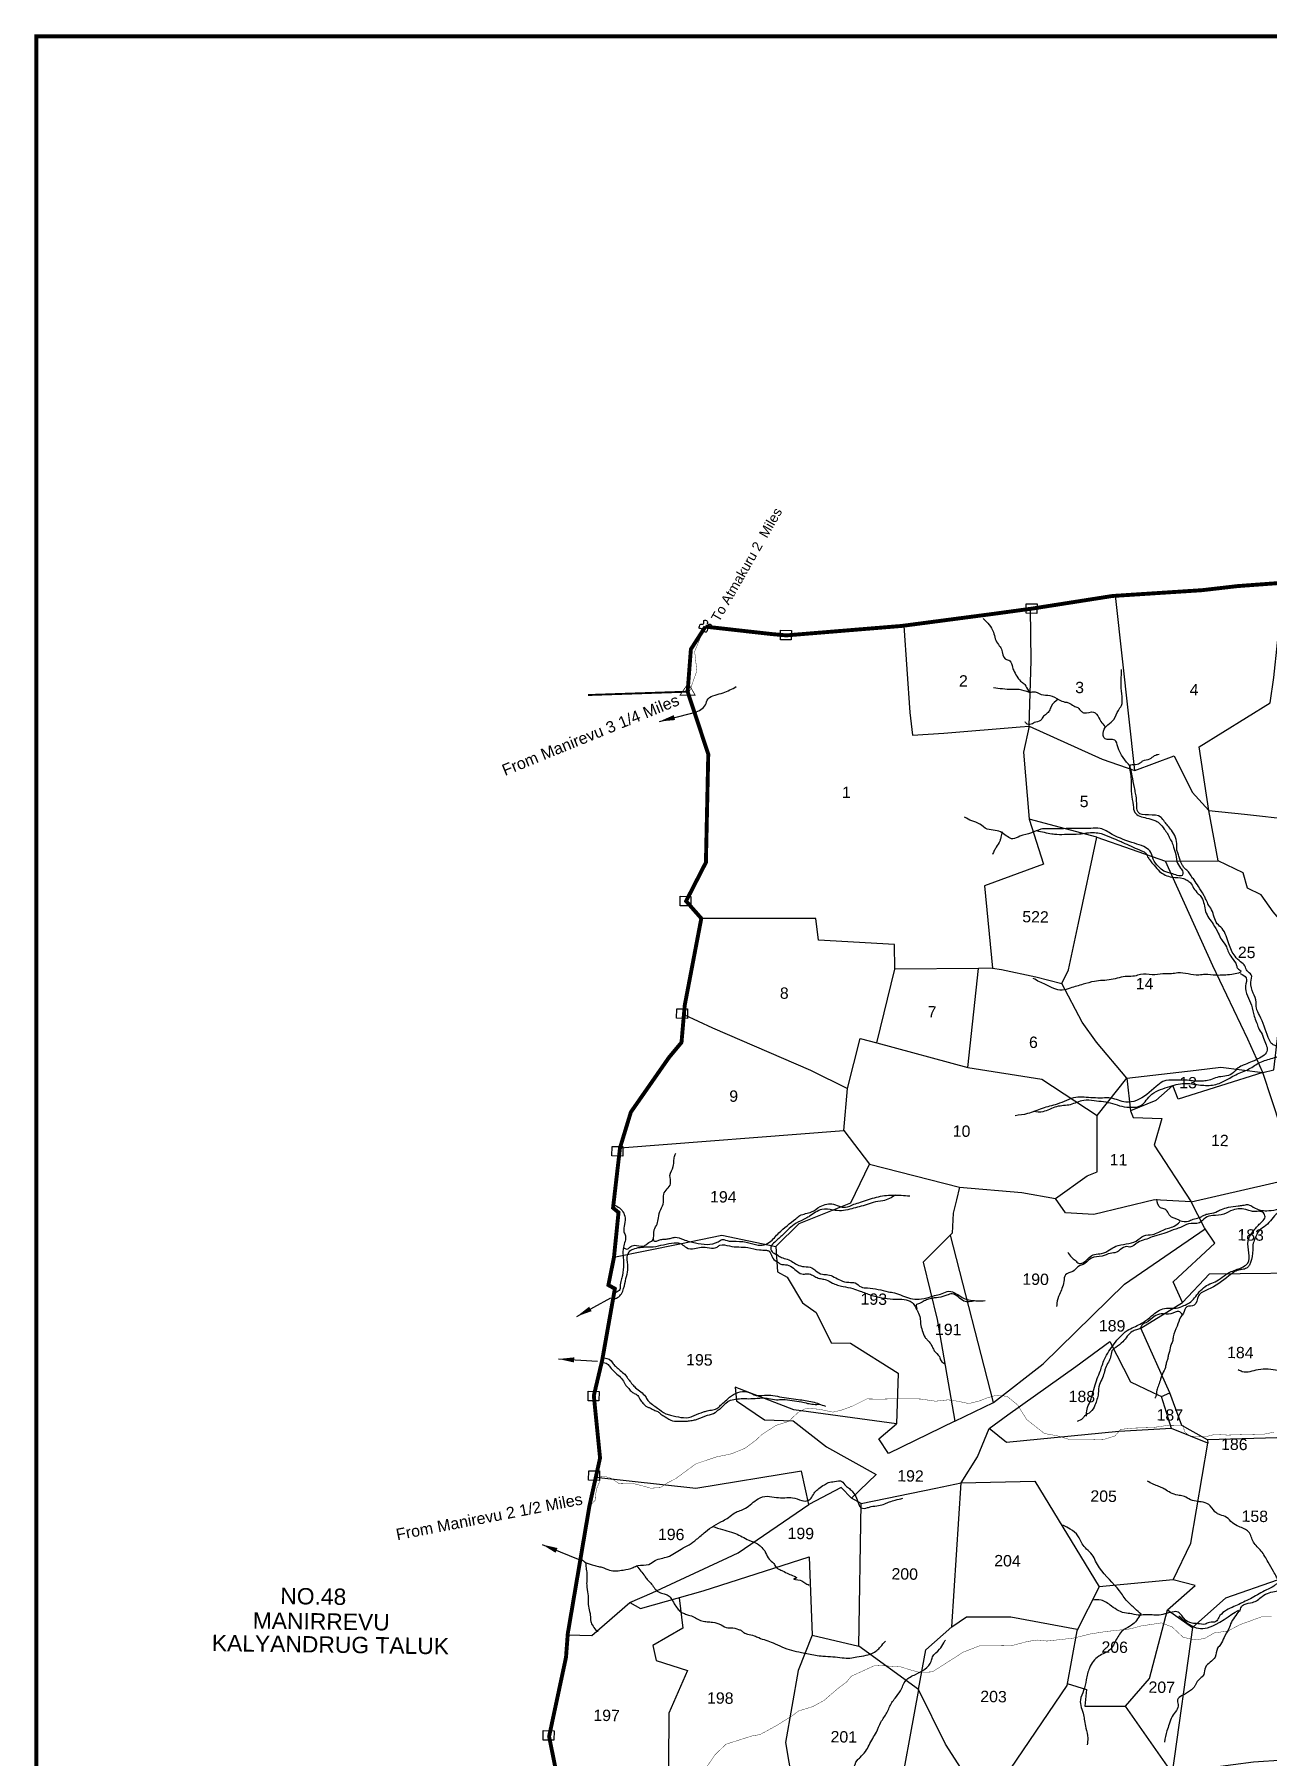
# Model space of a CAD drawing. Header units: feet. Extents: x 751091 to 766702, y 1607162 to 1618807.
# Drawn here: x 751091 to 754263, y 1614378 to 1618807 of the extents above; entities that cross this region are included whole.
import ezdxf
from ezdxf.enums import TextEntityAlignment as Align

# ---------------------------------------------------------------- set-up
doc = ezdxf.new("R2010")
doc.units = ezdxf.units.FT
doc.header["$LTSCALE"] = 15
doc.header["$MEASUREMENT"] = 0
doc.linetypes.add('HIDDEN2', pattern=[0.1875, 0.125, -0.0625])
for name, color, linetype in [('PLOT', 7, 'Continuous'), ('PLOT NO', 7, 'Continuous'), ('ROADS', 6, 'Continuous'), ('TANKS-STREAM', 4, 'Continuous'), ('VILLAGE STONES', 240, 'Continuous')]:
    doc.layers.add(name, color=color, linetype=linetype)
doc.layers.add('VILLAGE BOUNDRY', color=5, linetype='HIDDEN2', lineweight=100)
doc.styles.get("Standard").update_dxf_attribs({"font": 'arial.ttf'})
doc.dimstyles.get("Standard").update_dxf_attribs({"dimtxt": 0.18, "dimasz": 40, "dimexe": 0.18, "dimexo": 0.0625, "dimgap": 0.09, "dimtad": 0, "dimtih": 1, "dimtoh": 1, "dimdec": 4, "dimzin": 0, "dimdsep": 46, "dimtxsty": 'Standard', "dimcen": 0.09, "dimadec": 0, "dimazin": 0, "dimtfac": 1, "dimtdec": 4, "dimtofl": 0, "dimtmove": 0, "dimatfit": 3, "dimfxl": 1, "dimtolj": 1, "dimtzin": 0, "dimarcsym": 0})

msp = doc.modelspace()

# ---------------------------------------------------------------- linework, layer by layer
at = {"layer": 'PLOT'}
for points in [[(753919, 1616914.8), (754020.4, 1616952.7), (754066.7, 1616859.6), (754110, 1616812), (754084.6, 1616975.8), (754267.7, 1617089), (754276.6, 1617153.9), (754295.3, 1617332.4), (754290.5, 1617397.1)], [(753647.9, 1617029), (753835.1, 1616944), (753919, 1616914.8), (753871.8, 1617349.4), (753869.4, 1617364.9)], [(753326, 1617287.5), (753340.8, 1617064), (753347.5, 1617005.9), (753428.1, 1617011.5), (753625, 1617027.2), (753647.9, 1617029), (753652.6, 1617198.3), (753650.8, 1617330.8)], [(753822.1, 1616743.5), (753998.3, 1616681.8), (754133.5, 1616682.7), (754110, 1616812), (754201.2, 1616803.2), (754568.9, 1616761.5), (754554, 1616821.9), (754578.2, 1616951.1), (754560.6, 1617110.3)], [(753647.9, 1617029), (753633.3, 1616962), (753647.9, 1616790.2), (753684.3, 1616674.4), (753532.9, 1616619), (753553.5, 1616406.7), (753517.5, 1616406.3), (753302.1, 1616404.7), (753301.6, 1616467.6), (753106.2, 1616478.8), (753099, 1616534.4), (752805, 1616535)], [(753553.5, 1616406.7), (753576.6, 1616403.4), (753665, 1616385.1), (753731.7, 1616368), (753749, 1616402.6), (753774.8, 1616522.9), (753822.1, 1616743.5), (753647.9, 1616790.2)], [(753899, 1616124.3), (754076.7, 1616144.9), (754140.8, 1616152.4), (754248.5, 1616139), (754209.8, 1616224.3), (754120.1, 1616412.7), (753998.3, 1616681.8)], [(754248.5, 1616139), (754276.6, 1616145.5), (754295.4, 1616307), (754341.2, 1616400), (754336.7, 1616464.7), (754335.6, 1616480.5), (754275.3, 1616551.5), (754243.9, 1616595.5), (754208.9, 1616612.8), (754197.5, 1616651.8), (754133.5, 1616682.7)], [(752760.3, 1616288), (752833.6, 1616253.3), (753085.8, 1616144.4), (753180.6, 1616097.4), (753213.3, 1616225.9), (753256.4, 1616214.9), (753302.1, 1616404.7)], [(753256.4, 1616214.9), (753490.5, 1616151.9), (753517.5, 1616406.3)], [(753490.5, 1616151.9), (753680, 1616121.8), (753822.8, 1616028.5), (753899, 1616124.3), (753821, 1616216.6), (753784.4, 1616267.9), (753731.7, 1616368)], [(753899, 1616124.3), (753908.5, 1616040.4), (753915.3, 1616023.4), (753988.9, 1616020.6), (753969, 1615952.1), (754063.9, 1615806.7), (754339.9, 1615869.7), (754315.4, 1615920.4), (754319.4, 1615996.6), (754294.8, 1615997.9), (754248.5, 1616139)], [(754248.5, 1616139), (754030.6, 1616070), (754017.2, 1616105.3), (753973.6, 1616066.6), (753908.5, 1616040.5)], [(752596, 1615945.1), (753171.5, 1615989.7), (753180.6, 1616097.4)], [(753171.5, 1615989.7), (753237.1, 1615902.9), (753469.1, 1615844.3), (753629.1, 1615830.5), (753715.8, 1615814.7), (753797.1, 1615873.1), (753822.7, 1615883.2), (753822.8, 1616028.5)], [(752580.5, 1615663.8), (752750, 1615698.6), (752857.7, 1615720.7), (752996.5, 1615691.5), (753056.5, 1615750.2), (753189.1, 1615803.5), (753237.1, 1615902.9)], [(753469.1, 1615844.3), (753460.8, 1615811.7), (753452.1, 1615777.2), (753449.7, 1615725.4), (753375.5, 1615651.4), (753410.9, 1615503.8), (753456.5, 1615242.3), (753285.9, 1615159.4), (753261.6, 1615196.7), (753306.7, 1615235.4)], [(753216.2, 1615030.4), (753408.1, 1615070.2), (753472.6, 1615083.6), (753515.4, 1615150.5), (753545.1, 1615223.3), (753592.6, 1615258.9), (753767.6, 1615383.2), (753855.4, 1615447), (753908.6, 1615343.4), (753965.5, 1615316.2), (753987.8, 1615305.5), (754009, 1615315), (753935.1, 1615481.4), (754042, 1615547.7), (754017.6, 1615600.5), (754125.2, 1615699.7), (754098.2, 1615739.2), (754063.9, 1615806.7), (753970.3, 1615811.6), (753814.3, 1615773.8), (753741.6, 1615778), (753715.8, 1615814.7)], [(754042, 1615547.7), (754111.2, 1615620.8), (754426.1, 1615624.7), (754448.1, 1615638.7), (754447.7, 1615830.7)], [(753456.5, 1615242.3), (753555.7, 1615290.5), (753445.3, 1615721)], [(753555.7, 1615290.5), (753684.2, 1615390), (753892.5, 1615594.8), (754099.8, 1615736.8)], [(752996.5, 1615691.5), (753000.5, 1615626.4), (753025.8, 1615612.5), (753064.8, 1615546.3), (753100.4, 1615521.9), (753138.8, 1615444.2), (753188.4, 1615443), (753310.7, 1615365.8), (753306.7, 1615235.4), (753042.7, 1615271.4), (752892.2, 1615329.5), (752895.7, 1615295), (752967.8, 1615245.5), (753040.9, 1615243.2), (753126.9, 1615176.5), (753254.7, 1615105.1), (753190.8, 1615044.7), (753164.8, 1615072.1), (753081.8, 1615028.4), (753062.4, 1615113.9), (752790.9, 1615069.1), (752533.6, 1615097.7)], [(754106.5, 1615194.8), (754040, 1615230.9), (754009, 1615315)], [(754018.1, 1614834.7), (754063.8, 1614928.8), (754106.7, 1615186), (754013.6, 1615223.4), (753987.8, 1615305.5)], [(754013.6, 1615223.4), (753878, 1615215.8), (753589.2, 1615187.7), (753545.1, 1615223.3)], [(754003.2, 1614757.4), (754067.5, 1614711.7), (754153.4, 1614788.7), (754285.8, 1614834.4), (754530.2, 1614971.6), (754531.4, 1615091.9), (754420.1, 1615103.8), (754314.3, 1615200.6), (754106.6, 1615194.8), (754106.7, 1615186)], [(753472.6, 1615083.6), (753662.7, 1615088.3), (753827.7, 1614816.5), (753770.6, 1614703.6), (753744.3, 1614562.6), (753535.1, 1614253.2), (753432.9, 1614412), (753363.1, 1614552.3), (753305.5, 1614239.2)], [(753363.1, 1614552.3), (753381.9, 1614654.8), (753449.3, 1614714), (753472.6, 1615083.6)], [(752461.5, 1614692.9), (752523.7, 1614691.6), (752621.2, 1614776.7), (752679, 1614801.5), (752872.3, 1614891.2), (752899.9, 1614904), (753081.8, 1615028.4)], [(752621.2, 1614776.7), (752648.9, 1614761.1), (752809.8, 1614806.1), (753082.2, 1614893.6), (753090.1, 1614692.3), (753210.3, 1614664.4), (753216.2, 1615030.4), (753190.8, 1615044.7)], [(753745.4, 1614568.2), (753795, 1614552.7), (753791.2, 1614509.7), (753895.5, 1614510.2), (753957.2, 1614580.8), (754003.2, 1614757.4), (754074.5, 1614820), (754018.1, 1614834.7), (753827.7, 1614816.5)], [(752747.8, 1614788.7), (752757.6, 1614710.3), (752680.4, 1614666.1), (752689, 1614627.2), (752769.5, 1614601.5), (752721.1, 1614492), (752720.1, 1614230.2)], [(753449.3, 1614714), (753486.5, 1614739.5), (753600.4, 1614739.7), (753771.4, 1614707.8)], [(753090.1, 1614692.3), (753053.6, 1614601.1), (753021.7, 1614416), (753056, 1614214.4)], [(754067.5, 1614711.7), (754015.6, 1614338.8), (754017.4, 1614256.2), (753911.6, 1614206.7)], [(753363.1, 1614552.3), (753210.3, 1614664.4)], [(754791, 1614405.9), (754667.1, 1614394.5), (754380.3, 1614376), (754224.7, 1614365.9), (754015.6, 1614338.8), (753895.5, 1614510.2)]]:
    msp.add_lwpolyline(points, dxfattribs=at)
at = {"layer": 'ROADS', "linetype": 'HIDDEN2', "ltscale": 10, "const_width": 1}
for points in [[(752812.4, 1617280.8), (752787.9, 1617221.1), (752793.5, 1617171.5), (752774, 1617116.2)], [(754277.6, 1615214.1), (754252.3, 1615209.3), (754196.5, 1615207.9), (754157.8, 1615206.7), (754125.1, 1615208.5), (754103.7, 1615203.1), (754061.1, 1615204.1), (754046.4, 1615215.7), (754044.8, 1615231.3), (754005.7, 1615231.9), (753967.5, 1615226.3), (753914.9, 1615224.6), (753883.4, 1615221.4), (753867.9, 1615204.2), (753841.2, 1615196), (753798.4, 1615194.2), (753754.5, 1615194.4), (753719.8, 1615205), (753687.2, 1615210.6), (753641.3, 1615246.7), (753617.9, 1615284.4), (753590.7, 1615306.4), (753563.9, 1615309.3), (753538.1, 1615301.7), (753519.4, 1615294.3), (753492.4, 1615287.7), (753465, 1615293.6), (753439.7, 1615297.3), (753407, 1615293.8), (753368.1, 1615299.5), (753298.4, 1615299.9), (753265.4, 1615299.1), (753230.3, 1615299.6), (753194.3, 1615281.5), (753166.7, 1615271.2), (753143.4, 1615265.7), (753107.3, 1615273.2), (753074.6, 1615275.8), (753053.7, 1615264.8), (753028.6, 1615241.4), (752997, 1615231.7), (752960.3, 1615207.7), (752945.4, 1615193.6), (752917, 1615172.6), (752882.3, 1615158.5), (752843.7, 1615150.5), (752790.8, 1615132.7), (752760.3, 1615110.2), (752738.8, 1615094.5), (752717.8, 1615083.8), (752699.3, 1615071.6), (752674.6, 1615070.2), (752661.3, 1615074.2), (752628.9, 1615082.5), (752593.9, 1615081.6), (752573.2, 1615095.6), (752556.5, 1615100.6), (752544.1, 1615099.4), (752542.2, 1615083.7), (752536.5, 1615070.1), (752532.8, 1615051.3), (752532.3, 1615039.3), (752519.1, 1615024.8)], [(754270.9, 1614739.5), (754245.2, 1614739.5), (754189.7, 1614719.3), (754158, 1614702.7), (754124, 1614698.4), (754098.4, 1614683.5), (754073.3, 1614680.4), (754043.7, 1614686.8), (754015.1, 1614713.6), (753987.7, 1614723.9), (753934.4, 1614715.8), (753907.5, 1614708.5), (753875.6, 1614705), (753846, 1614701.8), (753804.9, 1614695.4), (753762, 1614684.8), (753712.6, 1614679.3), (753693.1, 1614677.2), (753669.9, 1614679.9), (753645.1, 1614676.4), (753621.7, 1614670.4), (753601.2, 1614665), (753580.3, 1614665.3), (753547.5, 1614666.1), (753521.7, 1614665.4), (753478.4, 1614648.8), (753455.9, 1614634.3), (753419.4, 1614611), (753399.1, 1614597.9), (753365.9, 1614596.6), (753339.9, 1614603.7), (753318.1, 1614610.7), (753279.8, 1614613.4), (753252.8, 1614615.3), (753190.4, 1614586.6), (753178.5, 1614572), (753158.2, 1614556.8), (753140, 1614541.5), (753120.6, 1614524.5), (753091.5, 1614508.7), (753055.1, 1614497.4), (753037.3, 1614484.2), (752998.4, 1614460), (752973.5, 1614446.3), (752955.7, 1614436.7), (752934.8, 1614433.1), (752868.4, 1614412), (752840.1, 1614384.8), (752818.5, 1614353)]]:
    msp.add_lwpolyline(points, dxfattribs=at)
at = {"layer": 'TANKS-STREAM'}
for points in [[(753529.4, 1617305.9), (753555.8, 1617271), (753560.7, 1617253.9), (753568.7, 1617238.9), (753576.8, 1617226.9), (753586.3, 1617202), (753598.1, 1617197.2), (753605, 1617180.7), (753609.5, 1617169.3), (753618.6, 1617153.7), (753628.2, 1617142.7), (753636.4, 1617135.9), (753646, 1617119.8), (753649, 1617116.7), (753657.8, 1617117.6), (753678.8, 1617110.6), (753701, 1617108.2), (753724.6, 1617097.1), (753739.9, 1617091.2), (753748.7, 1617089.5), (753763, 1617081.1), (753772.7, 1617076.8), (753781.9, 1617066.9), (753789.6, 1617063.2), (753813.3, 1617065.4), (753821, 1617060.2), (753832.2, 1617041.2), (753842.4, 1617028.7)], [(753907.8, 1616926.3), (753875.6, 1616976.1), (753867.8, 1616993.3), (753843, 1616996.2), (753838.5, 1617016.4), (753865.6, 1617046.6), (753877.3, 1617069.8), (753884.8, 1617082.4), (753886.9, 1617105), (753884, 1617134.6), (753884.2, 1617147), (753885.3, 1617174.4)], [(753648.6, 1617115.9), (753621.9, 1617123), (753602.8, 1617123.3), (753556, 1617128)], [(753722.7, 1617098.4), (753704.3, 1617080.1), (753699.5, 1617068.8), (753692.2, 1617060.7), (753682.8, 1617052.1), (753677, 1617043.4), (753661, 1617038.5), (753656.3, 1617035.5), (753642.8, 1617034.6), (753637.3, 1617040.4)], [(754931.1, 1616159), (754909.1, 1616157.5), (754889.4, 1616156.3), (754864.3, 1616162.8), (754858.4, 1616161.1), (754828.7, 1616157.5), (754805.8, 1616162.9), (754787.8, 1616153.7), (754778.7, 1616160.8), (754763.8, 1616161), (754748, 1616159), (754727.6, 1616160.4), (754723.1, 1616154.6), (754719.3, 1616142.3), (754714.8, 1616135.7), (754670.8, 1616140.4), (754628.9, 1616146.1), (754608.5, 1616154), (754589.9, 1616155.4), (754568.4, 1616158.6), (754550.5, 1616161.1), (754540, 1616163), (754532.7, 1616164.6), (754518.1, 1616167.7), (754497.4, 1616172.4), (754479.5, 1616175.2), (754439, 1616183.1), (754368.9, 1616198.4), (754330.9, 1616201.1), (754307.6, 1616204.3), (754277.3, 1616208.8), (754269.4, 1616215.1), (754262.2, 1616229), (754240.2, 1616285.8), (754232.1, 1616304.9), (754231.2, 1616319.8), (754223.9, 1616342.9), (754218, 1616371.3), (754218.7, 1616390.3), (754208.2, 1616399.9), (754202.5, 1616412.8), (754191.4, 1616423.5), (754177, 1616437.6), (754161, 1616469.2), (754143.5, 1616509.1), (754131.3, 1616521.3), (754116.8, 1616556.9), (754107.5, 1616572.4), (754101.5, 1616585.6), (754096.5, 1616594.8), (754082.9, 1616616.8), (754071.8, 1616633.7), (754064.3, 1616644), (754057.1, 1616654.7), (754048.1, 1616663.2), (754042, 1616671), (754033.5, 1616692.6), (754030, 1616703.6), (754027.2, 1616712.4), (754027.4, 1616721.9), (754013.6, 1616761.8), (753995.7, 1616783.6), (753986.7, 1616794.7), (753927.7, 1616808.3), (753924.4, 1616830.6), (753921.4, 1616856.5), (753918.4, 1616871.9), (753912.9, 1616901.5), (753908.4, 1616921.6), (753907.4, 1616927.8), (753921.4, 1616930.9), (753934.6, 1616935.5), (753940.1, 1616940.1), (753958.1, 1616945), (753970.3, 1616953.6), (753982, 1616957.4)], [(753905.4, 1616925.8), (753909.9, 1616887.5), (753910.8, 1616854.7), (753915, 1616826), (753919.3, 1616807.5), (753949.6, 1616793), (753970.5, 1616786.8), (753981.8, 1616780.2), (753995.2, 1616764.6), (754003.2, 1616752.6), (754009.4, 1616740.3), (754012.5, 1616734.3), (754015.6, 1616728.4), (754019.6, 1616715.1), (754023.1, 1616705.5), (754027.8, 1616681.5), (754037.1, 1616664.5), (754042.9, 1616654), (754042.3, 1616647.2), (754016.9, 1616649.4), (753993.7, 1616656.5), (753980.2, 1616668.1), (753966.8, 1616687.4), (753957.6, 1616708.9), (753942.2, 1616719.6), (753918.7, 1616728.1), (753861, 1616751), (753830.2, 1616765.9), (753806.1, 1616766.3), (753770.1, 1616765.9), (753743.2, 1616765.8), (753713.6, 1616764.9), (753678.1, 1616764), (753653.4, 1616754.8), (753624.1, 1616746.1), (753605.8, 1616739.5), (753578.7, 1616754.9), (753560.5, 1616761.1), (753540.1, 1616764.6), (753520.7, 1616777.6), (753500.3, 1616785.6), (753481.8, 1616795.4)], [(753578.7, 1616757.6), (753575.3, 1616743.6), (753572.9, 1616735), (753563.1, 1616717.8), (753558, 1616709.3), (753553.8, 1616699.3)], [(753667, 1616760.8), (753706.3, 1616752.6), (753719.1, 1616751.2), (753745.3, 1616751.3), (753776.7, 1616752), (753795.6, 1616754.6), (753816.1, 1616755.5), (753832.6, 1616752.9), (753859, 1616742.8), (753880.6, 1616733.7), (753893.7, 1616727.9), (753936.9, 1616708.8), (753944.9, 1616704.7), (753952.4, 1616693.3), (753957.9, 1616685.2), (753965, 1616675.9), (753969, 1616671.4), (753983.2, 1616655.9), (754014.6, 1616641.2), (754044.3, 1616637.6), (754053.9, 1616633), (754062.3, 1616626.5), (754070.5, 1616613.1), (754082.4, 1616598.5), (754091.1, 1616588.7), (754101.4, 1616552.8), (754120.7, 1616520.2), (754134, 1616496.7), (754142.3, 1616480.5), (754154.9, 1616461.5), (754159.9, 1616448.5), (754169, 1616434), (754180.7, 1616414.1), (754183.8, 1616406), (754191.8, 1616399.8), (754169.1, 1616390.8), (754148.6, 1616389.1), (754127.7, 1616388.6), (754100, 1616390.6), (754084.3, 1616389.2), (754029.6, 1616394.8), (754013.9, 1616392.6), (753991.8, 1616392.1), (753964, 1616390.1), (753933.9, 1616390.9), (753918.9, 1616386.7), (753900, 1616385.8), (753858.5, 1616377.5), (753815.5, 1616373.1), (753786.5, 1616365.5), (753753.4, 1616355.9), (753732.4, 1616350.6), (753689.9, 1616364.9), (753674.4, 1616371.9), (753658.4, 1616380.6)], [(754190.1, 1616393.6), (754205.8, 1616381.9), (754204.3, 1616361.6), (754218.9, 1616311.8), (754226.1, 1616283.7), (754232.3, 1616267.7), (754237.2, 1616253.6), (754246.5, 1616237), (754250.2, 1616227.4), (754256.9, 1616210.1), (754259.9, 1616196.1), (754236, 1616173.7), (754198.2, 1616157.7), (754185.3, 1616150.9), (754168.6, 1616135.3), (754130.9, 1616126.2), (754113.6, 1616120.1), (754099.5, 1616117.1), (754085.5, 1616116.1), (754049.9, 1616119.1), (754023.8, 1616119.5), (753991.2, 1616115.5), (753974.5, 1616103), (753923.7, 1616066.8), (753896.3, 1616062.7), (753858.2, 1616072.8), (753835.9, 1616073.1), (753788.8, 1616075.1), (753767.6, 1616074.5), (753719.6, 1616057.4), (753681.2, 1616046.5), (753643.5, 1616033), (753611.6, 1616027.8)], [(753658.2, 1616039.2), (753683.7, 1616038.8), (753718.9, 1616051.7), (753754, 1616056.9), (753787.9, 1616067.9), (753815.3, 1616066.9), (753861.6, 1616059.2), (753885.7, 1616051.9), (753912.4, 1616049.6), (753930.9, 1616051.9), (753958.7, 1616078.9), (754003.6, 1616101.1), (754047.8, 1616110.8), (754083.5, 1616107.1), (754119.1, 1616106.6), (754136.4, 1616110.8), (754163.3, 1616124.5), (754179.3, 1616133.1), (754212.7, 1616147.9), (754240.9, 1616164.7), (754274.2, 1616175.7), (754290.8, 1616181.2), (754338.8, 1616183.1), (754377, 1616178.8), (754417.7, 1616175.6), (754444.3, 1616168.3), (754481.8, 1616157.6), (754519.8, 1616146.9), (754574.4, 1616137.2), (754596.7, 1616133.1), (754613.2, 1616130.3), (754635.4, 1616124.3), (754695, 1616121.4), (754713.5, 1616117.4), (754713.1, 1616114.5)], [(752604.6, 1615688.6), (752616.3, 1615685.2), (752623.5, 1615691.4), (752638.6, 1615694.4), (752658.8, 1615693.3), (752666.9, 1615699.5), (752679.4, 1615707.1), (752684.1, 1615734), (752691.4, 1615749.3), (752694.8, 1615765.1), (752700.6, 1615786.4), (752708, 1615805.2), (752708.4, 1615826), (752725.9, 1615853), (752724.5, 1615874.4), (752732.7, 1615897), (752734.5, 1615913.6), (752736.9, 1615925.4), (752739.4, 1615931.1)], [(754034.6, 1615758.7), (754057.7, 1615756.6), (754062.6, 1615759), (754076.8, 1615763.6), (754091.7, 1615768.9), (754100.1, 1615773.3), (754112.2, 1615775.9), (754132.3, 1615782.1), (754142, 1615786.8), (754160, 1615792.4), (754185.3, 1615796.2), (754197, 1615797.4), (754209.8, 1615799.3), (754228.5, 1615790.1), (754263.6, 1615783.7), (754289.9, 1615788.2), (754309.7, 1615794.1), (754328.4, 1615797.7), (754347.8, 1615802.9), (754378.6, 1615809.4), (754408.1, 1615820), (754424.3, 1615824.2), (754443.1, 1615819.5), (754481.5, 1615827.6), (754485.4, 1615832.4), (754503.4, 1615836.6), (754526, 1615848.4), (754540.3, 1615856.8), (754571.1, 1615868.8), (754588.8, 1615873.3), (754663.7, 1615887.3), (754696.2, 1615886.1), (754714.3, 1615878.3), (754739.4, 1615864.8), (754759.6, 1615853.2), (754775.9, 1615838.8), (754794.7, 1615826.8), (754813, 1615822.4), (754837, 1615812.1), (754857.8, 1615795.2), (754869.1, 1615782.4), (754889, 1615770.8), (754906.3, 1615751.6), (754915.8, 1615739.7), (754929.4, 1615727.5), (754935.1, 1615712.6), (754947.2, 1615689.5), (754948.9, 1615665), (754944.4, 1615637.8), (754942.5, 1615625.4), (754943, 1615610.6), (754949, 1615568.6), (754945.7, 1615555.2), (754957.3, 1615545.3)], [(755302.3, 1615623.3), (755279.7, 1615609.6), (755265.7, 1615605.2), (755247.9, 1615598.5), (755232.1, 1615594.7), (755217.3, 1615588.2), (755195.2, 1615582.9), (755172.3, 1615579.8), (755154.3, 1615566), (755141.6, 1615564.1), (755105.9, 1615559.6), (755075.5, 1615554.7), (755053.8, 1615551.4), (755034.5, 1615544.5), (755014.6, 1615539.6), (754980.7, 1615543.5), (754963.3, 1615542.9), (754950.1, 1615543.3), (754938.2, 1615552.3), (754934, 1615582), (754934.6, 1615599), (754931.8, 1615643.8), (754933.7, 1615657.9), (754925.3, 1615713.5), (754876.1, 1615763.8), (754837.8, 1615789), (754795.3, 1615817.4), (754777.5, 1615825), (754751.1, 1615839.4), (754724.8, 1615860), (754695.8, 1615867), (754671.8, 1615875.3), (754587.3, 1615857.8), (754552.3, 1615847.1), (754524, 1615842.5), (754509.3, 1615831), (754487.9, 1615826.6), (754466.7, 1615812.1), (754431.2, 1615806), (754416.1, 1615809.2), (754393, 1615801.9), (754382.3, 1615798.7), (754340.5, 1615794.9), (754322.9, 1615788.6), (754303.6, 1615784.2), (754287.3, 1615777.6), (754256.1, 1615745.5), (754239.7, 1615733.1), (754228, 1615710.9), (754223, 1615696.1), (754222.4, 1615682.5), (754217.1, 1615650.2), (754212.6, 1615641.5), (754206.8, 1615635.9), (754195.4, 1615632.5), (754185.7, 1615630.9), (754161.4, 1615616.3), (754106.9, 1615580.6), (754083, 1615564.3), (754072.1, 1615540.4), (754052.8, 1615536.2), (754044.2, 1615520.2), (754037.5, 1615510.6), (754027.9, 1615486.4), (754017.9, 1615458.9), (754016.9, 1615449.8), (754012.8, 1615439.7), (754008.2, 1615421.4), (754005.4, 1615411.4), (754003.5, 1615400.9), (754000.3, 1615391.8), (753997.9, 1615380.8), (753990.7, 1615364.1), (753984.3, 1615346.2), (753979.2, 1615331.4), (753975.1, 1615318.3), (753971.8, 1615302.6), (753970.5, 1615301.3)], [(752681.5, 1615710.7), (752683.1, 1615705.8), (752687.3, 1615705.1), (752696, 1615707.5), (752706.5, 1615710.3), (752717.4, 1615710.8), (752727.7, 1615713.2), (752737.9, 1615715.2), (752758.9, 1615709.5), (752790, 1615700.6), (752848.3, 1615703.9), (752859, 1615709.1), (752876.3, 1615705.5), (752885.6, 1615704.9), (752920.2, 1615702.7), (752947.5, 1615695.7), (752961.7, 1615695), (752980.6, 1615702.4), (752992.8, 1615714.2), (753004.2, 1615726.4), (753047.9, 1615762.8), (753058.5, 1615770.8), (753088.1, 1615780.3), (753110.5, 1615794.2), (753145.2, 1615800.2), (753164.1, 1615793.4), (753175.4, 1615792.5), (753197.1, 1615800), (753214.1, 1615805.3), (753255.4, 1615818.3), (753296.9, 1615823.8), (753340.9, 1615821.4)], [(753304.7, 1615823.8), (753271.6, 1615808.8), (753246.8, 1615804.8), (753226.3, 1615797.5), (753206.1, 1615792.4), (753186.7, 1615787.1), (753165.2, 1615783.3), (753143.7, 1615785.3), (753115, 1615786.6), (753083.4, 1615769.5), (753074.2, 1615764), (753048.8, 1615751.4), (753014.6, 1615721.6), (752994, 1615703), (752983.8, 1615690.2), (752987.2, 1615677.4), (752997.8, 1615671.3), (753008.2, 1615664.6), (753021.9, 1615659.9), (753037.1, 1615653.5), (753050.8, 1615645), (753069.8, 1615639.8), (753088.9, 1615636.8), (753099, 1615629.3), (753116.4, 1615620.1), (753129.9, 1615618.9), (753162.9, 1615604.7), (753184, 1615599.4), (753200.8, 1615597.8), (753215.7, 1615587.5), (753232.2, 1615584.9), (753259.7, 1615581.2), (753285.6, 1615575.3), (753301.4, 1615572), (753342.7, 1615558.1), (753364.6, 1615556.3), (753391.4, 1615561.5), (753408.8, 1615566.6), (753423.9, 1615570.5), (753441.3, 1615576.3), (753460.3, 1615570.2), (753475.7, 1615560.3), (753497.1, 1615553.4), (753534.5, 1615552.4)], [(753747.2, 1615677.3), (753756.7, 1615663.7), (753765.9, 1615656.3), (753776.1, 1615648.2), (753785.5, 1615649.1), (753802.2, 1615663.4), (753815.5, 1615671.1), (753834.1, 1615673.6), (753854.6, 1615683), (753870.6, 1615692.1), (753923, 1615705.6), (753942.9, 1615719.1), (753964.7, 1615722.6), (753995.9, 1615735.3), (754024.7, 1615746.2), (754035.2, 1615756.1), (754013.7, 1615767.3), (754003.9, 1615779.8), (753996.7, 1615787.2), (753985.7, 1615791.1), (753976, 1615813.3)], [(752581.1, 1615798.5), (752594.6, 1615790.8), (752601.3, 1615784.1), (752608.2, 1615769.8), (752607.7, 1615748.2), (752606.2, 1615729.2), (752609.8, 1615718.9), (752609, 1615704.9), (752604.7, 1615689.4), (752605.3, 1615646.3), (752602.1, 1615617.1), (752599.2, 1615605), (752596.5, 1615589.2), (752593.5, 1615578.3), (752580.2, 1615568.4), (752581.8, 1615567.9)], [(753795.6, 1615255.3), (753796.5, 1615272.9), (753804, 1615291.7), (753809.4, 1615307.5), (753822.8, 1615352), (753830.4, 1615371.2), (753835.4, 1615385.9), (753841.8, 1615402), (753865.9, 1615440.9), (753881.3, 1615459.3), (753899.9, 1615475.6), (753917.2, 1615484.3), (753947.9, 1615501.1), (753967.4, 1615517), (753982.7, 1615527.5), (754000.4, 1615533.1), (754025.6, 1615532.8), (754045.4, 1615539.4), (754059.6, 1615546.8), (754085, 1615574.6), (754100, 1615588.5), (754134.4, 1615605.6), (754153.6, 1615619.5), (754182.8, 1615632.9), (754209.6, 1615648.7), (754210.8, 1615705.8), (754228.1, 1615736.2), (754246.7, 1615756), (754254.1, 1615767.9), (754250.1, 1615778), (754222.2, 1615781.8), (754209.5, 1615785.1), (754171.1, 1615785.3), (754148.2, 1615774.6), (754119.5, 1615770.8), (754100.8, 1615765.2), (754085.4, 1615752.7), (754057.1, 1615750), (754037, 1615740.6), (754024.6, 1615736.2), (753999.3, 1615726.9), (753976.4, 1615720), (753964.3, 1615716), (753945.2, 1615709.1), (753927.2, 1615702.1), (753906.3, 1615690), (753898.4, 1615691.1), (753882.7, 1615683.8), (753872.3, 1615676.7), (753855.7, 1615673.8), (753835.2, 1615666.8), (753807.7, 1615661.9), (753791, 1615648), (753772.9, 1615639), (753760, 1615627.4), (753741.2, 1615618.7), (753736.8, 1615601.2), (753732.1, 1615583.7), (753725.7, 1615568.3), (753719.1, 1615545.6), (753718.3, 1615537.4)], [(752577.9, 1615555.6), (752589.8, 1615560), (752605.4, 1615583.5), (752611.4, 1615609.2), (752616.4, 1615631.5), (752615.2, 1615650.1), (752619.4, 1615677.9), (752630, 1615684.7), (752665.4, 1615690.5), (752681.2, 1615691), (752735.3, 1615700.9), (752754.7, 1615697.4), (752766.5, 1615688.5), (752787.9, 1615686.3), (752804.8, 1615689.9), (752845.4, 1615690.1), (752853, 1615694.8), (752877.2, 1615692.9), (752924.5, 1615688.8), (752954.9, 1615682.9), (752972.3, 1615681.8), (752976.4, 1615681), (752985.5, 1615669.1), (752988.9, 1615661.5), (753003, 1615650.4), (753009.4, 1615646.2), (753021.4, 1615644.7), (753038.5, 1615638.2), (753066.9, 1615620.4), (753079.5, 1615621.6), (753091.1, 1615617.6), (753102.5, 1615611.5), (753114.7, 1615608.3), (753125.8, 1615605.7), (753142.1, 1615597.6), (753154.8, 1615592.3), (753169.5, 1615588.8), (753194.4, 1615583.3), (753213.2, 1615577), (753241.1, 1615566.6), (753297.4, 1615556.5), (753342.2, 1615550.7), (753351.7, 1615542.7), (753357.6, 1615531.3), (753361.4, 1615523.9), (753367.3, 1615507.3), (753368.8, 1615492.9), (753372.9, 1615475.9), (753380.5, 1615457.5), (753385.7, 1615451.8), (753394.7, 1615441.2), (753399.3, 1615432.4), (753404, 1615423.7), (753417, 1615408.4), (753421.6, 1615397.4), (753430.8, 1615389.6)], [(753508.4, 1615552.2), (753480, 1615551.1), (753449.9, 1615569.9), (753436.3, 1615566.2), (753426.1, 1615562.8), (753403.6, 1615559.1), (753383.9, 1615554.2), (753372.4, 1615548.5), (753365.7, 1615544.8), (753357.2, 1615541.1), (753357.9, 1615530.8), (753357.6, 1615530.7)], [(754042.3, 1615515.7), (754032.7, 1615524.5), (754011.9, 1615518.2), (753987.4, 1615518.2), (753969.4, 1615511.2), (753947.4, 1615495.3), (753937.3, 1615488.9), (753933.8, 1615482.1), (753923.4, 1615477.1), (753912.9, 1615472.7), (753888.3, 1615446.7), (753870.2, 1615432.1), (753860.7, 1615422.9), (753857.1, 1615406.8), (753851.4, 1615394.4), (753843.9, 1615378.7), (753841.4, 1615370.4), (753836.3, 1615354), (753828.5, 1615336.8), (753825.4, 1615313.5), (753816.7, 1615283.6), (753805.7, 1615266.2), (753789.7, 1615255.1), (753785.1, 1615249.3), (753770.9, 1615241.9)], [(755315.2, 1615463.9), (755306, 1615444.3), (755300.4, 1615433.9), (755280.8, 1615420.8), (755269.7, 1615413.2), (755256.6, 1615400.8), (755242.6, 1615383.5), (755232.7, 1615364.5), (755217.3, 1615350.4), (755207.5, 1615338.3), (755198.7, 1615323.5), (755178.2, 1615294.5), (755171, 1615288.3), (755154.8, 1615273.7), (755131, 1615261.8), (755124, 1615250.5), (755105, 1615238.2), (755081.6, 1615231.4), (755069.6, 1615228.6), (755056.3, 1615219.5), (755042.8, 1615216.7), (755027.8, 1615211.2), (755008.9, 1615205.8), (754972.9, 1615183.5), (754941.6, 1615174.7), (754929.2, 1615162.9), (754910.9, 1615154.2), (754895.9, 1615152), (754889.7, 1615140.2), (754886.4, 1615134.6), (754879, 1615118.2), (754865.5, 1615099.1), (754860.2, 1615083.7), (754851.4, 1615077.5), (754842.1, 1615074.1), (754827.9, 1615062.6), (754826, 1615056.7), (754808.2, 1615043.2), (754795.2, 1615034.7), (754768.4, 1615007.4), (754754.5, 1614998.1), (754737.4, 1614991.7), (754725.1, 1614988.9), (754702.3, 1614982.4), (754689.7, 1614981.9), (754654, 1614984.2), (754636, 1614981.5), (754608.1, 1614974.7), (754587, 1614962.2), (754565.3, 1614950.8), (754549.7, 1614944.2), (754529.3, 1614940), (754518.3, 1614945.8), (754484.3, 1614951.4), (754476.5, 1614949.7), (754436.5, 1614936.5), (754407.7, 1614918.8), (754394.5, 1614892.1), (754386.8, 1614876.7), (754379.5, 1614867.2), (754342.8, 1614852.8), (754316.9, 1614836.1), (754302.1, 1614829.8), (754291.3, 1614826.9), (754282.9, 1614823.2), (754276.6, 1614818.5), (754257.5, 1614808.7), (754220.7, 1614788.3), (754203.3, 1614779.3), (754169.3, 1614763.7), (754135.1, 1614737.9), (754127.7, 1614727.1), (754111.2, 1614724.9), (754100.1, 1614720.6), (754081.2, 1614721.8), (754066.9, 1614722.9), (754045.3, 1614735.7), (754038.5, 1614744.8), (754027.8, 1614752.4), (754020.7, 1614752.5), (753981.9, 1614744.1), (753945.1, 1614744.6), (753928.3, 1614743.6), (753906.3, 1614747.8), (753898.2, 1614748.5), (753859.6, 1614767), (753832.5, 1614782.4), (753810.4, 1614782.4)], [(754189.7, 1614753.1), (754193.2, 1614764.9), (754200.5, 1614771.1), (754222.1, 1614776.7), (754234.8, 1614782.4), (754246.8, 1614792), (754265.1, 1614801.4), (754282.8, 1614805.4), (754307.8, 1614810.5), (754321, 1614819.6), (754335.5, 1614828.7), (754394.9, 1614869.7), (754402.7, 1614886.1), (754405.8, 1614901.2), (754414, 1614912.9), (754425.1, 1614920.3), (754442.1, 1614929), (754453.6, 1614935.5), (754471, 1614940.4), (754494.2, 1614941.3), (754513.5, 1614936), (754526.2, 1614932.8), (754549.8, 1614932.5), (754600.2, 1614960.3), (754628.6, 1614971.3), (754656.9, 1614975.5), (754678.8, 1614968.5), (754692.2, 1614962.4), (754698.5, 1614961.9), (754706.7, 1614969.3), (754718.6, 1614974.6), (754732.5, 1614978.7), (754751.2, 1614986.4), (754769.5, 1614994.2), (754782.3, 1615004.1), (754798.1, 1615015.7), (754811.8, 1615029), (754827.9, 1615038.9), (754846.4, 1615058), (754883.8, 1615094.5), (754898.9, 1615117.9), (754908.1, 1615142.6), (754925.1, 1615152.9), (754940, 1615160.3), (754955.3, 1615166), (754976.9, 1615175.4), (754994.3, 1615181.9), (755014.7, 1615188.3), (755046.1, 1615203.5), (755052.1, 1615211.9), (755110.5, 1615229), (755142, 1615247.9), (755157.3, 1615257), (755187.2, 1615286.5), (755199.2, 1615297.7), (755221.8, 1615338.5), (755241.5, 1615359.7), (755261.1, 1615374.6), (755271.1, 1615396), (755287, 1615412.2), (755293.1, 1615424.7), (755315.8, 1615449.5), (755326.5, 1615458.2)], [(752547.6, 1615405.5), (752573, 1615397.8), (752576.4, 1615392.6), (752584.1, 1615383.9), (752593.5, 1615375.5), (752605.7, 1615365.3), (752614.4, 1615355), (752619.4, 1615348.2), (752628, 1615336.8), (752636, 1615328.5), (752661.2, 1615305.7), (752667.8, 1615295.6), (752679.1, 1615285.4), (752692, 1615276.3), (752714, 1615261.6), (752726.2, 1615258.1), (752778.5, 1615253.6), (752786.7, 1615256.9), (752810.5, 1615266.2), (752819.8, 1615269), (752834.7, 1615271.7), (752847.8, 1615276.8), (752856.8, 1615285.5), (752870.3, 1615297.6), (752877.8, 1615304.1), (752922, 1615318), (752946.1, 1615308.7), (752967.1, 1615309.2), (752983.4, 1615308.9), (753006.4, 1615305.3), (753053.7, 1615298.3), (753090.7, 1615292.2), (753124, 1615280.7)], [(752549, 1615394.3), (752563.3, 1615389.7), (752570.4, 1615381.4), (752582, 1615369), (752604.8, 1615345.4), (752608.3, 1615338.7), (752612.1, 1615332.9), (752616.3, 1615328.8), (752620.6, 1615323.9), (752624.5, 1615319.5), (752632.4, 1615314), (752641.4, 1615308.6), (752648.6, 1615296.1), (752657, 1615286.6), (752662.7, 1615280.7), (752669.6, 1615277.9), (752676.4, 1615274.8), (752685.2, 1615270.3), (752695.2, 1615265.6), (752700.8, 1615260.7), (752712.1, 1615253.5), (752731.2, 1615243.5), (752750, 1615242.7), (752766.2, 1615242.5), (752778, 1615243.8), (752784.7, 1615244.9), (752794.7, 1615247.9), (752821.2, 1615257.6), (752840.7, 1615264.4), (752847.8, 1615270.5), (752854.9, 1615275.6), (752873.3, 1615292.6), (752888.2, 1615298.2), (752907.8, 1615300.4), (752926.8, 1615300.3), (752948.5, 1615301.3), (752963, 1615302.2), (752978, 1615300.7), (752998.4, 1615297.5), (753013.9, 1615298.4), (753038.8, 1615295.7), (753062.2, 1615291.8), (753078.3, 1615288.3), (753093.1, 1615285.9), (753110.1, 1615286)], [(754184.7, 1615375.4), (754195.6, 1615370.5), (754236.7, 1615375.4), (754287.6, 1615373.3), (754316.3, 1615370.2), (754344.1, 1615376.6), (754378.4, 1615365.9), (754397.5, 1615360.2), (754430, 1615359.7), (754453.8, 1615353.6), (754466.4, 1615348.3), (754476.6, 1615343.7), (754472.3, 1615332.1), (754451.3, 1615322.9), (754426.6, 1615312.3), (754410.4, 1615305), (754374.7, 1615296.3), (754359.6, 1615291), (754332.1, 1615281.5), (754306.4, 1615277.8), (754287.8, 1615266.1)], [(752494.6, 1614890.1), (752504.8, 1614881.1), (752524.3, 1614873.2), (752537.6, 1614869.5), (752549.4, 1614866.9), (752569.3, 1614859.6), (752604.3, 1614859.8), (752629.6, 1614866.4), (752641.6, 1614871.5), (752670.3, 1614874.3), (752686.2, 1614884.2), (752718.5, 1614893.9), (752753, 1614913.8), (752773.5, 1614924.7), (752793, 1614938.8), (752815.6, 1614958), (752837.5, 1614973.8), (752860.8, 1614986.4), (752874.9, 1614995), (752890.9, 1615006.6), (752918.3, 1615018.5), (752950.9, 1615042.8), (752974.8, 1615049.5), (752998.2, 1615046.4), (753019.5, 1615045.7), (753039.8, 1615045.4), (753063.2, 1615038.8), (753079.6, 1615038.3), (753089, 1615047.4), (753097.2, 1615060.2), (753107.2, 1615069.1), (753121.3, 1615079.1), (753131.9, 1615084.9), (753147.3, 1615087.1), (753166.6, 1615087.5), (753176.2, 1615076.2), (753185.6, 1615069.1), (753194.5, 1615060.2), (753203.8, 1615044.7), (753210.9, 1615026.1), (753216, 1615019.7), (753232.1, 1615020.2), (753241.6, 1615022.9), (753260.9, 1615025.4), (753276.7, 1615030), (753289, 1615035.1), (753303.4, 1615039.5), (753323.1, 1615044.4)], [(754291.9, 1614827.1), (754275.7, 1614856.3), (754261.9, 1614880.3), (754244.1, 1614908.6), (754224.6, 1614931.8), (754211.8, 1614958), (754187, 1614971.7), (754170.1, 1614981), (754154.9, 1614995.2), (754139.1, 1615001.4), (754130, 1615005.6), (754113.5, 1615024.7), (754094.7, 1615034.1), (754077.2, 1615036.4), (754058.1, 1615042.7), (754043.3, 1615050), (754029.7, 1615052.2), (754011.3, 1615058.2), (753996.2, 1615067.6), (753986.9, 1615072.2), (753974.6, 1615077.2), (753966.6, 1615080.4), (753951.8, 1615088.4)], [(752834.2, 1614971.7), (752859.4, 1614963.8), (752882.2, 1614957.2), (752892.6, 1614953.4), (752910.4, 1614945.3), (752927, 1614936.3), (752949.8, 1614926.9), (752957.8, 1614920), (752967.9, 1614908.7), (752977.2, 1614891), (752987.8, 1614880), (752991.4, 1614876.3), (752997.5, 1614866.4), (753004.2, 1614862), (753014.1, 1614857.7), (753029.1, 1614850), (753043.9, 1614844), (753050.1, 1614839.6), (753042.7, 1614837.2), (753059.4, 1614833.5), (753071.1, 1614826.9), (753082.3, 1614820.8)], [(753935.4, 1614746), (753920.1, 1614760.3), (753900, 1614779.4), (753880.1, 1614805.9), (753828.5, 1614865.4), (753818.6, 1614882.3), (753809.8, 1614899.1), (753795.4, 1614913.3), (753783.9, 1614927.2), (753773.1, 1614947.3), (753753.6, 1614964.9), (753734.6, 1614974.7)], [(752507.6, 1614879.5), (752508.9, 1614865.4), (752510.7, 1614850.7), (752510.9, 1614836.7), (752510.3, 1614821.5), (752513.4, 1614798.2), (752515.7, 1614762), (752519.7, 1614743.7), (752520.6, 1614727.6), (752526.7, 1614715.5), (752537.3, 1614703.4), (752539.7, 1614702.5)], [(752638.7, 1614870.6), (752649.6, 1614857.2), (752659.5, 1614844.5), (752666, 1614835.5), (752675, 1614826.3), (752692.9, 1614804.5), (752699.9, 1614801.2), (752712.4, 1614797.6), (752722.3, 1614792.7), (752726.6, 1614787.7), (752735.3, 1614773.2), (752743.7, 1614761.1), (752752.3, 1614752.4), (752761.5, 1614747.6), (752772.3, 1614743.9), (752786.5, 1614738.9), (752799.4, 1614731.5), (752813.8, 1614727.6), (752819.7, 1614726.7), (752834.1, 1614725.8), (752855.7, 1614718.7), (752873.6, 1614711.3), (752881.4, 1614711.5), (752900.9, 1614707.1), (752908, 1614703.8), (752914.4, 1614699.1), (752924, 1614695.2), (752940.9, 1614690.8), (752952.7, 1614685.9), (752989.4, 1614672.9), (753012.3, 1614662), (753062.4, 1614648), (753098.4, 1614641.1), (753117.8, 1614638.4), (753143.5, 1614636.8), (753167.5, 1614634.1), (753187.2, 1614633.5), (753204.8, 1614636.6), (753229.1, 1614640.8), (753256.4, 1614653.1), (753265.4, 1614662.1), (753278.3, 1614677.3)], [(753934.3, 1614745.8), (753910.8, 1614717.8), (753891.4, 1614706.8), (753871.7, 1614680.8), (753855.2, 1614654.3), (753826.6, 1614638.1), (753802.6, 1614607.9), (753794.6, 1614577.7), (753787.8, 1614549.9), (753779.4, 1614525.9), (753787.5, 1614487.3), (753789.9, 1614472.2), (753793.4, 1614453.4), (753798.4, 1614427.7), (753796.6, 1614410)], [(754032.1, 1614742.3), (754077.2, 1614711.2), (754127.2, 1614720.1), (754187.3, 1614755.2), (754167.5, 1614725.4), (754161.4, 1614709.5), (754148.8, 1614686.6), (754139.9, 1614668.5), (754132.3, 1614658.5), (754125.5, 1614636.1), (754101, 1614609.4), (754096.5, 1614591.3), (754077.9, 1614570.1), (754074.6, 1614563.2), (754070.8, 1614557.4), (754062.6, 1614550), (754041, 1614536.9), (754029, 1614526.3), (754031, 1614514.3), (754015.5, 1614483.4), (754007.7, 1614463.2), (754002.1, 1614446.7), (753995.3, 1614417.3)], [(752776.4, 1613995.5), (752786.1, 1614012.2), (752795.5, 1614026.2), (752800.8, 1614031.8), (752806.8, 1614036.2), (752813.6, 1614044.5), (752834.8, 1614063.9), (752852.1, 1614078), (752860.9, 1614091.2), (752867.5, 1614096.6), (752875.2, 1614101.2), (752883.7, 1614108.8), (752905.2, 1614130.1), (752908.7, 1614135.3), (752928.5, 1614146.4), (752957.1, 1614153.7), (752970.8, 1614157), (752997.8, 1614140.7), (753015.2, 1614126.6), (753037, 1614143.4), (753061.5, 1614157.2), (753070.3, 1614168.4), (753083.7, 1614186.6), (753085.9, 1614195.9), (753101.4, 1614224.4), (753106.8, 1614235.2), (753121.9, 1614252.6), (753132.3, 1614265.3), (753137, 1614277.5), (753158.3, 1614296.8), (753163.9, 1614309.1), (753170.3, 1614319.9), (753182.8, 1614328.4), (753192.2, 1614342.6), (753196, 1614349.5), (753205.5, 1614370.3), (753213.3, 1614378.2), (753226.9, 1614393.3), (753236.3, 1614409.5), (753245.5, 1614426.7), (753255.2, 1614442.6), (753266.7, 1614468.7), (753282.1, 1614492.8), (753288.3, 1614506.3), (753303, 1614530.5), (753316.9, 1614549.2), (753330.8, 1614576), (753355.5, 1614591.5), (753395.9, 1614625), (753399.6, 1614636.3), (753417.4, 1614656.1), (753428.3, 1614672.6), (753432.4, 1614679.2)]]:
    msp.add_spline(points, degree=3, dxfattribs=at)
at = {"layer": 'TANKS-STREAM', "linetype": 'Continuous'}
msp.add_spline([(752787.5, 1617064.1), (752815.7, 1617083.9), (752822.2, 1617099.2), (752840.2, 1617108.9), (752860.8, 1617115), (752895, 1617130.7)], degree=3, dxfattribs=at)
at = {"layer": 'VILLAGE BOUNDRY', "lineweight": -2, "ltscale": 25}
for points, const_width in [([(752815.5, 1617285), (752984.2, 1617266.1), (753023.3, 1617262.5), (753320, 1617286.8), (753556.2, 1617317.9), (753656.5, 1617331.6), (753861.9, 1617363.8), (754092.2, 1617378.7), (754183.2, 1617389.2), (754295.9, 1617397.5)], 10), ([(752445.9, 1614272.2), (752413.7, 1614431.8), (752457.2, 1614635.5), (752461.8, 1614696.7), (752517.6, 1615025.4), (752544.7, 1615147.7), (752528.7, 1615308.1), (752550.2, 1615399.1), (752582.8, 1615583), (752566.1, 1615592.3), (752580.5, 1615663.8), (752592.2, 1615779), (752578.1, 1615790.8), (752596, 1615945.1), (752623.9, 1616036.9), (752722, 1616177.6), (752754.1, 1616216.2), (752762.3, 1616311.2), (752805, 1616535), (752765.9, 1616579.4), (752816.8, 1616678.8), (752822.9, 1616957.2), (752769.8, 1617117.8), (752778.2, 1617226.9), (752815.5, 1617285)], 10), ([(752769.8, 1617117.8), (752513.5, 1617109.2)], 4.87)]:
    msp.add_lwpolyline(points, dxfattribs=dict(at, const_width=const_width))
at = {"layer": 'VILLAGE STONES', "color": 5, "const_width": 10}
msp.add_lwpolyline([(751095.8, 1618802.4), (766414.7, 1618802.4), (766414.7, 1607166.8), (751095.8, 1607166.8)], close=True, dxfattribs=at)
at = {"layer": 'VILLAGE STONES'}
for points in [[(753640.4, 1617343.7), (753668.1, 1617343.3), (753667.8, 1617319), (753640.1, 1617319.3)], [(753008.7, 1617275.6), (753036.5, 1617275.2), (753036.1, 1617250.9), (753008.4, 1617251.3)], [(752750.7, 1616591.8), (752778.4, 1616591.4), (752778.1, 1616567.1), (752750.4, 1616567.5)], [(752741.8, 1616302.8), (752769.5, 1616302.4), (752769.2, 1616278), (752741.4, 1616278.4)], [(752575.8, 1615948.7), (752603.5, 1615948.3), (752603.1, 1615924), (752575.4, 1615924.4)], [(752514.5, 1615319.4), (752542.2, 1615319), (752541.9, 1615294.6), (752514.1, 1615295)], [(752515.6, 1615114.9), (752543.3, 1615114.5), (752542.9, 1615090.2), (752515.2, 1615090.6)], [(752398.8, 1614446.9), (752426.5, 1614446.5), (752426.2, 1614422.1), (752398.5, 1614422.5)]]:
    msp.add_lwpolyline(points, close=True, dxfattribs=at)
at = {"layer": 'VILLAGE STONES', "const_width": 2}
msp.add_lwpolyline([(752771.6, 1617139.8), (752750.4, 1617108.9), (752789.3, 1617108.7), (752771.5, 1617139.6)], dxfattribs=at)
at = {"layer": 'VILLAGE STONES'}
msp.add_spline([(752800.5, 1617285.5), (752802.2, 1617290.9), (752810.5, 1617292.5), (752811.9, 1617300.9), (752820.2, 1617299.2), (752820.7, 1617292.1), (752830, 1617290), (752827.3, 1617282), (752821.8, 1617282.1), (752819.6, 1617272.9), (752814.8, 1617270.8), (752811.3, 1617274.3), (752807.8, 1617278.9), (752799.7, 1617281.5), (752800.6, 1617285.8)], degree=3, dxfattribs=at)

# ---------------------------------------------------------------- texts
at = {"layer": 'PLOT'}
for s, p in [('2', (753478.7, 1617145.5)), ('3', (753777.5, 1617128.6)), ('4', (754071.7, 1617122.7)), ('1', (753178, 1616859.1)), ('5', (753789.1, 1616835.6)), ('25', (754207, 1616447.6)), ('14', (753944.5, 1616367.1)), ('8', (753018.3, 1616342.8)), ('7', (753398.3, 1616294.8)), ('6', (753658.7, 1616216.5)), ('13', (754056.4, 1616112.8)), ('9', (752888.2, 1616078.1)), ('10', (753474.1, 1615988.1)), ('12', (754138, 1615964.2)), ('11', (753877.5, 1615914.5)), ('194', (752861.6, 1615819.1)), ('183', (754217.2, 1615721.2)), ('190', (753664.4, 1615607.4)), ('193', (753248.4, 1615556.3)), ('191', (753439.8, 1615478.4)), ('189', (753861.1, 1615487.7)), ('195', (752800.1, 1615400.2)), ('184', (754190.5, 1615418.8)), ('188', (753783.3, 1615305.9)), ('187', (754009.4, 1615258.4)), ('186', (754175.2, 1615183)), ('192', (753342.8, 1615101.7)), ('205', (753839.2, 1615049.7)), ('158', (754227.8, 1614998)), ('196', (752727.6, 1614951.4)), ('199', (753060.8, 1614953.9)), ('204', (753592, 1614883.6)), ('200', (753327.9, 1614849.7)), ('206', (753867.6, 1614661.5)), ('207', (753988.6, 1614558.4)), ('198', (752853.8, 1614530.7)), ('203', (753556.2, 1614534.5)), ('197', (752561.6, 1614486.1)), ('201', (753171.3, 1614430.9))]:
    msp.add_text(s, height=29.2, rotation=359.196, dxfattribs=at).set_placement(p, align=Align.MIDDLE_CENTER)
msp.add_text('522', height=29.2, rotation=359.196, dxfattribs=at).set_placement((753629.9, 1616525))
at = {"layer": 'PLOT', "color": 1}
for s, p in [('NO.48', (751722.5, 1614772.3)), ('MANIRREVU', (751651.7, 1614709.2)), ('KALYANDRUG TALUK', (751546.5, 1614651.4))]:
    msp.add_text(s, height=42, rotation=359.196, dxfattribs=at).set_placement(p)
at = {"layer": 'PLOT NO', "linetype": 'Continuous'}
for s, height, rotation, p in [('To Atmakuru 2  Miles ', 25, 60.2784, (752850.4, 1617295)), ('From Manirevu 3 1/4 Miles ', 29.464, 22.1678, (752300.2, 1616900.9)), ('From Manirevu 2 1/2 Miles ', 29.464, 10.9421, (752023.4, 1614936.2))]:
    msp.add_text(s, height=height, rotation=rotation, dxfattribs=at).set_placement(p)

# ---------------------------------------------------------------- leaders
at = {"layer": 'VILLAGE BOUNDRY', "linetype": 'Continuous'}
for points in [[(752697.1, 1617041.2), (752793.9, 1617066.3)], [(752484.8, 1615511.7), (752572.4, 1615559.9)], [(752438.1, 1615402.3), (752537.9, 1615396.3)], [(752395.8, 1614925.3), (752488.4, 1614887.6)]]:
    msp.add_leader(points, dimstyle='Standard', override={"dimgap": 0.09, "dimtad": 0}, dxfattribs=at)

doc.saveas('drawing.dxf')
